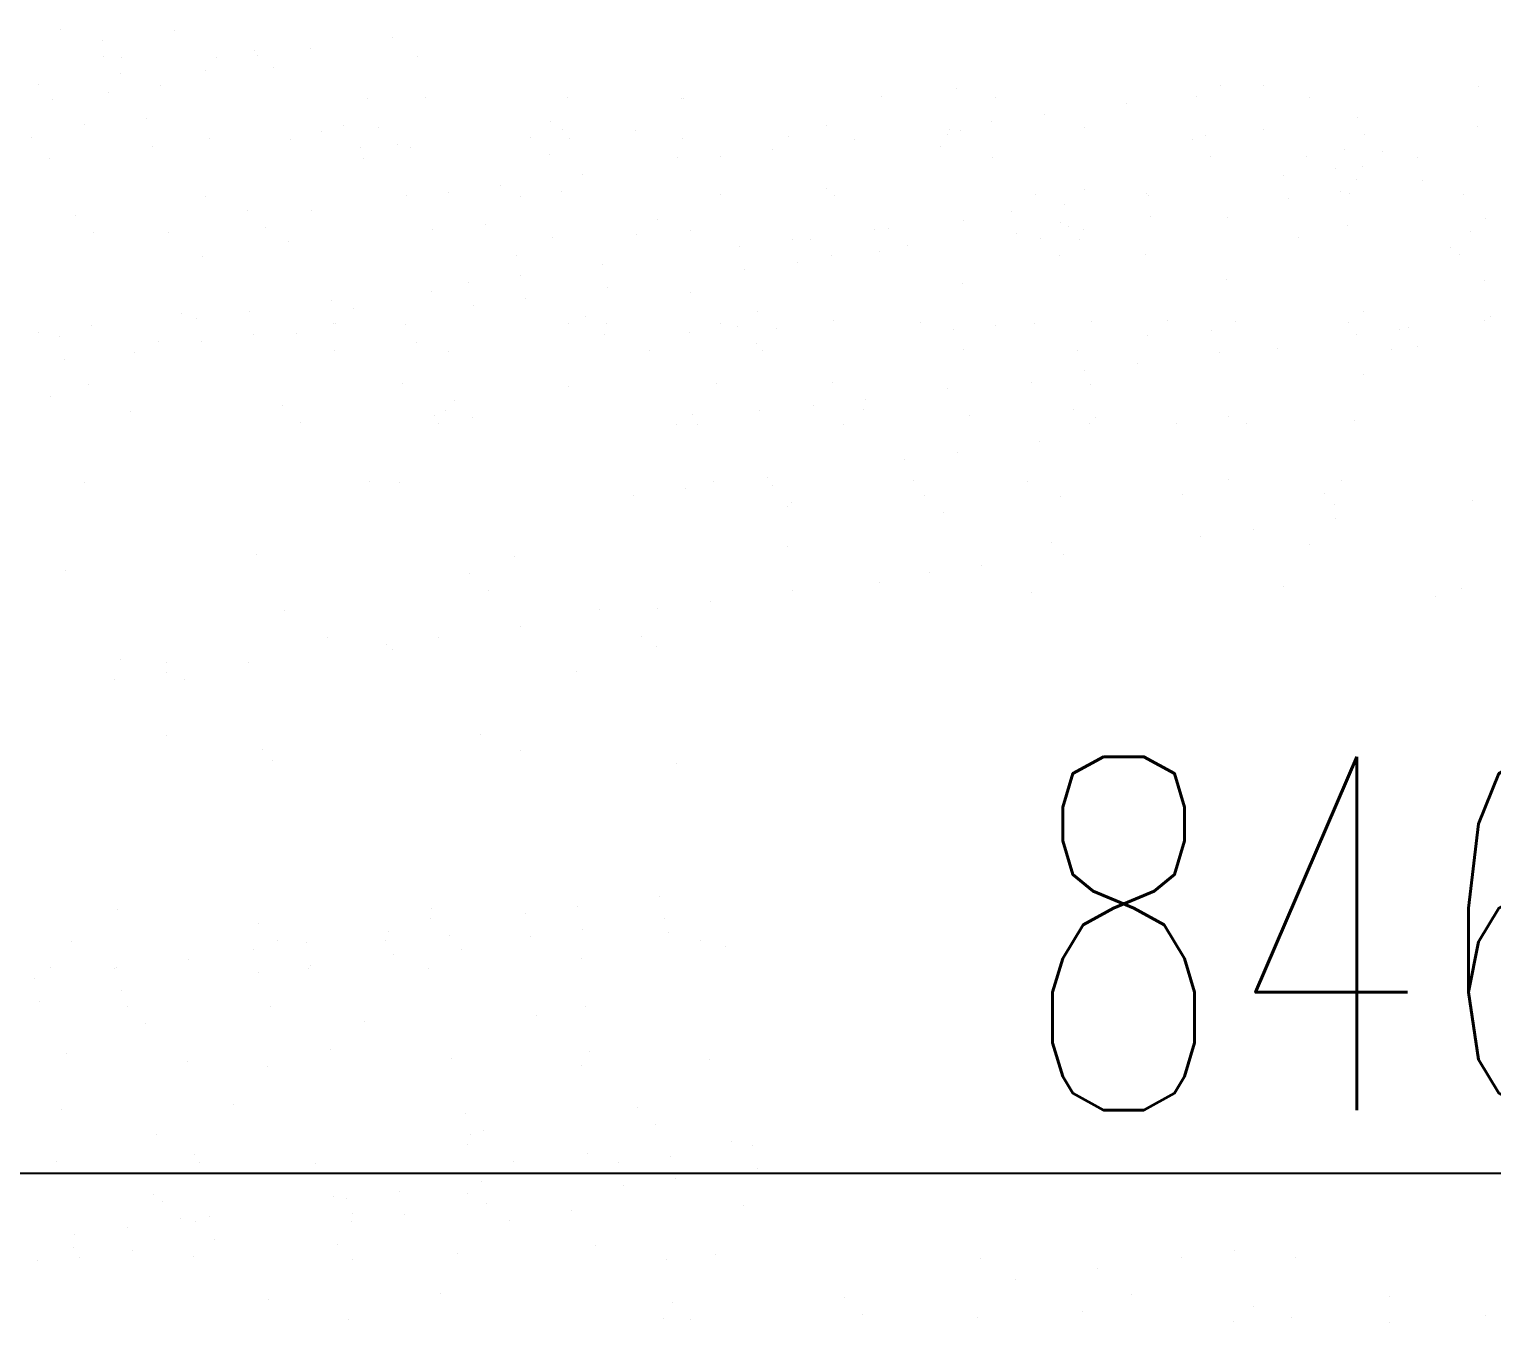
# Model space of a CAD drawing. Header units: millimetres. Extents: x -394 to 6212, y -2458 to 809.
# Drawn here: x 4845.56 to 4860.05, y -2262.21 to -2249.38 of the extents above; entities that cross this region are included whole.
import ezdxf

# ---------------------------------------------------------------- set-up
doc = ezdxf.new("R2010")
doc.units = ezdxf.units.MM
doc.header["$PDSIZE"] = -5
doc.layers.get('DEFPOINTS').update_dxf_attribs({"lineweight": 18})
doc.layers.add('2', color=2, linetype='Continuous', lineweight=18, true_color=0xffff00)
doc.layers.add('LAYER2', color=2, linetype='Continuous', lineweight=25)
doc.styles.add('HZ', font='txt.shx', dxfattribs={"width": 0.67, "bigfont": 'hztxt.shx'})
doc.dimstyles.new('STANDARD$0', dxfattribs={"dimtxt": 3.5, "dimasz": 2.5, "dimexe": 1.25, "dimexo": 0.625, "dimtad": 1, "dimdec": 4, "dimdsep": 46, "dimtxsty": 'HZ', "dimcen": 2.5, "dimdle": 5, "dimadec": 0, "dimazin": 0, "dimtfac": 1, "dimtmove": 0, "dimatfit": 3, "dimfxl": 1, "dimtolj": 1, "dimlwd": -1, "dimlwe": -1, "dimarcsym": 0})

# ---------------------------------------------------------------- blocks, each defined once
blk = doc.blocks.new('*D191')
at = {"layer": 'DEFPOINTS', "color": 0}
for p in [(4898.159, -2243.355), (4818.661, -2244.851), (4898.159, -2260.706)]:
    blk.add_point(p, dxfattribs=at)
at = {"layer": 'LAYER2', "color": 0}
for p, q in [((4898.159, -2243.98), (4898.159, -2262.206)), ((4818.661, -2245.476), (4818.661, -2262.206)), ((4820.661, -2260.706), (4896.159, -2260.706))]:
    blk.add_line(p, q, dxfattribs=at)
for points in [[(4820.661, -2260.372), (4820.661, -2261.039), (4818.661, -2260.706)], [(4896.159, -2260.372), (4896.159, -2261.039), (4898.159, -2260.706)]]:
    blk.add_solid(points, dxfattribs=at)
at = {"layer": 'LAYER2', "color": 0, "insert": (4858.41, -2258.331), "char_height": 3.5, "attachment_point": 5, "style": 'HZ'}
blk.add_mtext('\\A1;846', dxfattribs=at)

msp = doc.modelspace()

# ---------------------------------------------------------------- linework, layer by layer
at = {"layer": '2'}
for p, q in [((4845.86533, -2249.37901), (4845.86533, -2249.37901)), ((4846.99144, -2249.38763), (4846.99144, -2249.38763)), ((4846.28424, -2249.4873), (4846.28424, -2249.4873)), ((4849.1558, -2249.46239), (4849.1558, -2249.46239)), ((4846.28703, -2249.64766), (4846.28703, -2249.64766)), ((4846.46856, -2249.6562), (4846.46856, -2249.6562)), ((4847.41314, -2249.65628), (4847.41314, -2249.65628)), ((4847.78869, -2249.58497), (4847.78869, -2249.58497)), ((4847.82231, -2249.63795), (4847.82231, -2249.63795)), ((4848.34282, -2249.56942), (4848.34282, -2249.56942)), ((4849.40117, -2249.642), (4849.40117, -2249.642)), ((4846.46403, -2249.81677), (4846.46403, -2249.81677)), ((4847.30468, -2249.785), (4847.30468, -2249.785)), ((4847.97301, -2249.75387), (4847.97301, -2249.75387)), ((4845.65105, -2249.9238), (4845.65105, -2249.9238)), ((4846.8601, -2249.92999), (4846.8601, -2249.92999)), ((4854.74149, -2249.9632), (4854.74149, -2249.9632)), ((4857.35908, -2249.92981), (4857.35908, -2249.92981)), ((4857.78442, -2249.93093), (4857.78442, -2249.93093)), ((4859.91717, -2249.94208), (4859.91717, -2249.94208)), ((4845.78837, -2250.07007), (4845.78837, -2250.07007)), ((4846.33959, -2249.99852), (4846.33959, -2249.99852)), ((4848.90251, -2250.06441), (4848.90251, -2250.06441)), ((4849.4825, -2250.04824), (4849.4825, -2250.04824)), ((4850.89054, -2250.05013), (4850.89054, -2250.05013)), ((4852.01665, -2250.05875), (4852.01665, -2250.05875)), ((4852.04059, -2250.06051), (4852.04059, -2250.06051)), ((4854.00468, -2250.04447), (4854.00468, -2250.04447)), ((4855.13079, -2250.05309), (4855.13079, -2250.05309)), ((4856.42614, -2250.10975), (4856.42614, -2250.10975)), ((4857.11882, -2250.03881), (4857.11882, -2250.03881)), ((4858.24493, -2250.04743), (4858.24493, -2250.04743)), ((4846.72108, -2250.25885), (4846.72108, -2250.25885)), ((4855.61315, -2250.21678), (4855.61315, -2250.21678)), ((4858.71732, -2250.24792), (4858.71732, -2250.24792)), ((4846.10713, -2250.31752), (4846.10713, -2250.31752)), ((4848.44694, -2250.38428), (4848.44694, -2250.38428)), ((4848.66522, -2250.32979), (4848.66522, -2250.32979)), ((4849.019, -2250.34748), (4849.019, -2250.34748)), ((4850.72253, -2250.29322), (4850.72253, -2250.29322)), ((4850.84075, -2250.36635), (4850.84075, -2250.36635)), ((4851.56109, -2250.37862), (4851.56109, -2250.37862)), ((4853.45834, -2250.33296), (4853.45834, -2250.33296)), ((4854.67523, -2250.37296), (4854.67523, -2250.37296)), ((4854.78296, -2250.38164), (4854.78296, -2250.38164)), ((4855.09264, -2250.28531), (4855.09264, -2250.28531)), ((4856.01643, -2250.34523), (4856.01643, -2250.34523)), ((4857.78937, -2250.3673), (4857.78937, -2250.3673)), ((4859.90881, -2250.33488), (4859.90881, -2250.33488)), ((4845.58176, -2250.45139), (4845.58176, -2250.45139)), ((4846.77326, -2250.53834), (4846.77326, -2250.53834)), ((4847.33855, -2250.4534), (4847.33855, -2250.4534)), ((4848.13985, -2250.46366), (4848.13985, -2250.46366)), ((4848.843, -2250.55107), (4848.843, -2250.55107)), ((4849.20331, -2250.51638), (4849.20331, -2250.51638)), ((4849.33135, -2250.55061), (4849.33135, -2250.55061)), ((4850.52344, -2250.44515), (4850.52344, -2250.44515)), ((4850.90685, -2250.46212), (4850.90685, -2250.46212)), ((4852.03224, -2250.4533), (4852.03224, -2250.4533)), ((4853.07943, -2250.4359), (4853.07943, -2250.4359)), ((4853.73437, -2250.46413), (4853.73437, -2250.46413)), ((4854.58388, -2250.53357), (4854.58388, -2250.53357)), ((4854.64983, -2250.41992), (4854.64983, -2250.41992)), ((4857.08088, -2250.47027), (4857.08088, -2250.47027)), ((4857.20792, -2250.43219), (4857.20792, -2250.43219)), ((4858.78441, -2250.41601), (4858.78441, -2250.41601)), ((4845.7545, -2250.65859), (4845.7545, -2250.65859)), ((4848.86864, -2250.65293), (4848.86864, -2250.65293)), ((4850.70776, -2250.61405), (4850.70776, -2250.61405)), ((4851.98278, -2250.64727), (4851.98278, -2250.64727)), ((4852.40087, -2250.63969), (4852.40087, -2250.63969)), ((4852.92138, -2250.57116), (4852.92138, -2250.57116)), ((4855.09692, -2250.64161), (4855.09692, -2250.64161)), ((4857.2652, -2250.63917), (4857.2652, -2250.63917)), ((4858.21107, -2250.63595), (4858.21107, -2250.63595)), ((4858.58533, -2250.56794), (4858.58533, -2250.56794)), ((4858.96873, -2250.58491), (4858.96873, -2250.58491)), ((4859.31408, -2250.64762), (4859.31408, -2250.64762)), ((4851.04259, -2250.81851), (4851.04259, -2250.81851)), ((4857.98059, -2250.82318), (4857.98059, -2250.82318)), ((4858.50109, -2250.75465), (4858.50109, -2250.75465)), ((4858.76965, -2250.73684), (4858.76965, -2250.73684)), ((4850.22961, -2250.92554), (4850.22961, -2250.92554)), ((4850.8347, -2250.98582), (4850.8347, -2250.98582)), ((4853.45229, -2250.95243), (4853.45229, -2250.95243)), ((4856.01038, -2250.9647), (4856.01038, -2250.9647)), ((4858.54919, -2250.98025), (4858.54919, -2250.98025)), ((4858.71127, -2250.8674), (4858.71127, -2250.8674)), ((4859.36217, -2250.87322), (4859.36217, -2250.87322)), ((4847.30647, -2251.03721), (4847.30647, -2251.03721)), ((4849.2945, -2251.02293), (4849.2945, -2251.02293)), ((4849.7091, -2250.99407), (4849.7091, -2250.99407)), ((4850.42061, -2251.03155), (4850.42061, -2251.03155)), ((4852.40864, -2251.01727), (4852.40864, -2251.01727)), ((4853.53475, -2251.02589), (4853.53475, -2251.02589)), ((4855.52279, -2251.01161), (4855.52279, -2251.01161)), ((4855.80932, -2251.10903), (4855.80932, -2251.10903)), ((4856.62231, -2251.002), (4856.62231, -2251.002)), ((4856.6489, -2251.02023), (4856.6489, -2251.02023)), ((4858.02868, -2251.04877), (4858.02868, -2251.04877)), ((4858.63693, -2251.00595), (4858.63693, -2251.00595)), ((4859.76304, -2251.01457), (4859.76304, -2251.01457)), ((4846.01287, -2251.22516), (4846.01287, -2251.22516)), ((4847.7164, -2251.1709), (4847.7164, -2251.1709)), ((4848.35082, -2251.17289), (4848.35082, -2251.17289)), ((4851.77684, -2251.25931), (4851.77684, -2251.25931)), ((4854.81053, -2251.27055), (4854.81053, -2251.27055)), ((4855.28881, -2251.17756), (4855.28881, -2251.17756)), ((4856.6704, -2251.22759), (4856.6704, -2251.22759)), ((4857.42812, -2251.23716), (4857.42812, -2251.23716)), ((4859.98621, -2251.24943), (4859.98621, -2251.24943)), ((4846.19719, -2251.39406), (4846.19719, -2251.39406)), ((4846.93396, -2251.38898), (4846.93396, -2251.38898)), ((4847.90072, -2251.33979), (4847.90072, -2251.33979)), ((4849.55155, -2251.35559), (4849.55155, -2251.35559)), ((4850.0733, -2251.31358), (4850.0733, -2251.31358)), ((4851.57775, -2251.41125), (4851.57775, -2251.41125)), ((4852.10964, -2251.36786), (4852.10964, -2251.36786)), ((4853.93053, -2251.35638), (4853.93053, -2251.35638)), ((4854.07475, -2251.34795), (4854.07475, -2251.34795)), ((4855.33691, -2251.40315), (4855.33691, -2251.40315)), ((4855.77829, -2251.29368), (4855.77829, -2251.29368)), ((4855.85742, -2251.33463), (4855.85742, -2251.33463)), ((4856.00202, -2251.3575), (4856.00202, -2251.3575)), ((4858.61962, -2251.32412), (4858.61962, -2251.32412)), ((4859.83872, -2251.3821), (4859.83872, -2251.3821)), ((4848.12545, -2251.47593), (4848.12545, -2251.47593)), ((4850.74304, -2251.44254), (4850.74304, -2251.44254)), ((4852.59704, -2251.53193), (4852.59704, -2251.53193)), ((4853.11755, -2251.46341), (4853.11755, -2251.46341)), ((4853.30113, -2251.45481), (4853.30113, -2251.45481)), ((4854.25907, -2251.51685), (4854.25907, -2251.51685)), ((4855.5792, -2251.44562), (4855.5792, -2251.44562)), ((4855.96261, -2251.46258), (4855.96261, -2251.46258)), ((4858.13519, -2251.43637), (4858.13519, -2251.43637)), ((4859.63963, -2251.53404), (4859.63963, -2251.53404)), ((4847.2726, -2251.62573), (4847.2726, -2251.62573)), ((4850.38674, -2251.62007), (4850.38674, -2251.62007)), ((4851.23876, -2251.71075), (4851.23876, -2251.71075)), ((4853.16564, -2251.689), (4853.16564, -2251.689)), ((4853.50089, -2251.61441), (4853.50089, -2251.61441)), ((4853.97863, -2251.58197), (4853.97863, -2251.58197)), ((4855.76352, -2251.61452), (4855.76352, -2251.61452)), ((4856.61503, -2251.60875), (4856.61503, -2251.60875)), ((4859.72917, -2251.60309), (4859.72917, -2251.60309)), ((4850.42578, -2251.81779), (4850.42578, -2251.81779)), ((4852.64514, -2251.75753), (4852.64514, -2251.75753)), ((4857.42207, -2251.85663), (4857.42207, -2251.85663)), ((4849.5455, -2251.97506), (4849.5455, -2251.97506)), ((4849.90527, -2251.88631), (4849.90527, -2251.88631)), ((4851.28686, -2251.93635), (4851.28686, -2251.93635)), ((4852.10359, -2251.98733), (4852.10359, -2251.98733)), ((4854.80448, -2251.89002), (4854.80448, -2251.89002)), ((4859.98016, -2251.8689), (4859.98016, -2251.8689)), ((4848.54699, -2252.06513), (4848.54699, -2252.06513)), ((4848.77071, -2252.13699), (4848.77071, -2252.13699)), ((4849.95336, -2252.11191), (4849.95336, -2252.11191)), ((4850.47387, -2252.04338), (4850.47387, -2252.04338)), ((4847.06718, -2252.19125), (4847.06718, -2252.19125)), ((4847.21349, -2252.24069), (4847.21349, -2252.24069)), ((4847.734, -2252.17216), (4847.734, -2252.17216)), ((4848.57162, -2252.28892), (4848.57162, -2252.28892)), ((4848.59508, -2252.29073), (4848.59508, -2252.29073)), ((4850.90374, -2252.29317), (4850.90374, -2252.29317)), ((4851.06863, -2252.22562), (4851.06863, -2252.22562)), ((4851.27647, -2252.28559), (4851.27647, -2252.28559)), ((4852.40258, -2252.2942), (4852.40258, -2252.2942)), ((4852.77216, -2252.17136), (4852.77216, -2252.17136)), ((4853.52133, -2252.25979), (4853.52133, -2252.25979)), ((4854.39061, -2252.27993), (4854.39061, -2252.27993)), ((4855.51672, -2252.28855), (4855.51672, -2252.28855)), ((4856.07942, -2252.27205), (4856.07942, -2252.27205)), ((4856.83259, -2252.25978), (4856.83259, -2252.25978)), ((4857.50476, -2252.27427), (4857.50476, -2252.27427)), ((4858.63087, -2252.28289), (4858.63087, -2252.28289)), ((4858.78031, -2252.17475), (4858.78031, -2252.17475)), ((4859.97181, -2252.2617), (4859.97181, -2252.2617)), ((4860.03991, -2252.22314), (4860.03991, -2252.22314)), ((4845.64476, -2252.37821), (4845.64476, -2252.37821)), ((4845.85521, -2252.41951), (4845.85521, -2252.41951)), ((4846.1743, -2252.30552), (4846.1743, -2252.30552)), ((4847.7821, -2252.39776), (4847.7821, -2252.39776)), ((4848.20285, -2252.39048), (4848.20285, -2252.39048)), ((4849.28844, -2252.29986), (4849.28844, -2252.29986)), ((4851.25295, -2252.39452), (4851.25295, -2252.39452)), ((4852.09523, -2252.38013), (4852.09523, -2252.38013)), ((4852.57307, -2252.32329), (4852.57307, -2252.32329)), ((4852.95648, -2252.34026), (4852.95648, -2252.34026)), ((4854.71283, -2252.34674), (4854.71283, -2252.34674)), ((4855.12906, -2252.31404), (4855.12906, -2252.31404)), ((4856.63351, -2252.41171), (4856.63351, -2252.41171)), ((4857.27091, -2252.35901), (4857.27091, -2252.35901)), ((4858.70641, -2252.3987), (4858.70641, -2252.3987)), ((4859.13051, -2252.34841), (4859.13051, -2252.34841)), ((4859.22692, -2252.33017), (4859.22692, -2252.33017)), ((4846.59599, -2252.57417), (4846.59599, -2252.57417)), ((4846.83625, -2252.46517), (4846.83625, -2252.46517)), ((4847.26159, -2252.46629), (4847.26159, -2252.46629)), ((4848.58403, -2252.55989), (4848.58403, -2252.55989)), ((4849.39434, -2252.47744), (4849.39434, -2252.47744)), ((4849.71014, -2252.56851), (4849.71014, -2252.56851)), ((4851.69817, -2252.55424), (4851.69817, -2252.55424)), ((4852.75739, -2252.49219), (4852.75739, -2252.49219)), ((4852.82428, -2252.56285), (4852.82428, -2252.56285)), ((4854.81231, -2252.54858), (4854.81231, -2252.54858)), ((4855.93842, -2252.5572), (4855.93842, -2252.5572)), ((4857.34813, -2252.57752), (4857.34813, -2252.57752)), ((4857.92645, -2252.54292), (4857.92645, -2252.54292)), ((4859.05256, -2252.55154), (4859.05256, -2252.55154)), ((4859.31483, -2252.51731), (4859.31483, -2252.51731)), ((4845.90331, -2252.64511), (4845.90331, -2252.64511)), ((4856.53515, -2252.68455), (4856.53515, -2252.68455)), ((4856.01464, -2252.75308), (4856.01464, -2252.75308)), ((4858.77426, -2252.79422), (4858.77426, -2252.79422)), ((4845.76458, -2253.01466), (4845.76458, -2253.01466)), ((4846.14043, -2252.89404), (4846.14043, -2252.89404)), ((4849.25457, -2252.88838), (4849.25457, -2252.88838)), ((4850.89769, -2252.91265), (4850.89769, -2252.91265)), ((4852.36871, -2252.88272), (4852.36871, -2252.88272)), ((4853.51528, -2252.87926), (4853.51528, -2252.87926)), ((4854.65636, -2252.9319), (4854.65636, -2252.9319)), ((4855.48286, -2252.87706), (4855.48286, -2252.87706)), ((4856.07337, -2252.89153), (4856.07337, -2252.89153)), ((4846.56213, -2253.16269), (4846.56213, -2253.16269)), ((4848.0625, -2253.1033), (4848.0625, -2253.1033)), ((4849.67627, -2253.15703), (4849.67627, -2253.15703)), ((4849.76603, -2253.04904), (4849.76603, -2253.04904)), ((4852.79041, -2253.15137), (4852.79041, -2253.15137)), ((4853.32287, -2253.10745), (4853.32287, -2253.10745)), ((4853.82647, -2253.13745), (4853.82647, -2253.13745)), ((4853.84338, -2253.03893), (4853.84338, -2253.03893)), ((4855.90455, -2253.14571), (4855.90455, -2253.14571)), ((4848.24682, -2253.2722), (4848.24682, -2253.2722)), ((4849.56695, -2253.20097), (4849.56695, -2253.20097)), ((4849.61454, -2253.28241), (4849.61454, -2253.28241)), ((4849.95035, -2253.21793), (4849.95035, -2253.21793)), ((4851.96459, -2253.28628), (4851.96459, -2253.28628)), ((4852.12293, -2253.19172), (4852.12293, -2253.19172)), ((4852.17263, -2253.29468), (4852.17263, -2253.29468)), ((4853.62738, -2253.28939), (4853.62738, -2253.28939)), ((4854.87352, -2253.19737), (4854.87352, -2253.19737)), ((4856.06502, -2253.28433), (4856.06502, -2253.28433)), ((4856.12438, -2253.22609), (4856.12438, -2253.22609)), ((4856.9222, -2253.28415), (4856.9222, -2253.28415)), ((4857.4427, -2253.21562), (4857.4427, -2253.21562)), ((4857.62016, -2253.28131), (4857.62016, -2253.28131)), ((4858.68261, -2253.25094), (4858.68261, -2253.25094)), ((4854.75093, -2253.57), (4854.75093, -2253.57)), ((4855.56392, -2253.46297), (4855.56392, -2253.46297)), ((4854.23042, -2253.63853), (4854.23042, -2253.63853)), ((4846.10631, -2253.8677), (4846.10631, -2253.8677)), ((4848.92381, -2253.85805), (4848.92381, -2253.85805)), ((4849.22045, -2253.86205), (4849.22045, -2253.86205)), ((4852.33459, -2253.85639), (4852.33459, -2253.85639)), ((4852.87214, -2253.81735), (4852.87214, -2253.81735)), ((4854.32263, -2253.84211), (4854.32263, -2253.84211)), ((4855.44874, -2253.85073), (4855.44874, -2253.85073)), ((4857.43677, -2253.83645), (4857.43677, -2253.83645)), ((4858.56288, -2253.84507), (4858.56288, -2253.84507)), ((4851.53865, -2253.9929), (4851.53865, -2253.9929)), ((4852.05916, -2253.92438), (4852.05916, -2253.92438)), ((4852.92527, -2253.89242), (4852.92527, -2253.89242)), ((4854.42971, -2253.99009), (4854.42971, -2253.99009)), ((4855.77386, -2254.00688), (4855.77386, -2254.00688)), ((4856.9857, -2253.98084), (4856.9857, -2253.98084)), ((4858.39145, -2253.97349), (4858.39145, -2253.97349)), ((4853.07296, -2254.10418), (4853.07296, -2254.10418)), ((4853.10958, -2254.06132), (4853.10958, -2254.06132)), ((4854.61403, -2254.15899), (4854.61403, -2254.15899)), ((4858.49015, -2254.07851), (4858.49015, -2254.07851)), ((4859.85823, -2254.04761), (4859.85823, -2254.04761)), ((4858.49995, -2254.22643), (4858.49995, -2254.22643)), ((4855.6822, -2254.46359), (4855.6822, -2254.46359)), ((4857.16646, -2254.40199), (4857.16646, -2254.40199)), ((4857.68697, -2254.33346), (4857.68697, -2254.33346)), ((4847.80563, -2254.58202), (4847.80563, -2254.58202)), ((4850.36372, -2254.59429), (4850.36372, -2254.59429)), ((4853.06461, -2254.49698), (4853.06461, -2254.49698)), ((4855.80818, -2254.58081), (4855.80818, -2254.58081)), ((4858.24029, -2254.47586), (4858.24029, -2254.47586)), ((4845.91769, -2254.73572), (4845.91769, -2254.73572)), ((4854.47469, -2254.75637), (4854.47469, -2254.75637)), ((4854.99519, -2254.68784), (4854.99519, -2254.68784)), ((4849.91914, -2254.77009), (4849.91914, -2254.77009)), ((4853.97957, -2254.85851), (4853.97957, -2254.85851)), ((4857.98102, -2254.89288), (4857.98102, -2254.89288)), ((4850.10346, -2254.93899), (4850.10346, -2254.93899)), ((4852.30342, -2255.04222), (4852.30342, -2255.04222)), ((4853.11641, -2254.93519), (4853.11641, -2254.93519)), ((4855.48402, -2254.95618), (4855.48402, -2254.95618)), ((4859.48547, -2254.99055), (4859.48547, -2254.99055)), ((4859.74364, -2254.91107), (4859.74364, -2254.91107)), ((4848.08828, -2255.13036), (4848.08828, -2255.13036)), ((4851.20242, -2255.1247), (4851.20242, -2255.1247)), ((4851.78291, -2255.11075), (4851.78291, -2255.11075)), ((4850.42463, -2255.28957), (4850.42463, -2255.28957)), ((4848.50998, -2255.39901), (4848.50998, -2255.39901)), ((4849.09114, -2255.46513), (4849.09114, -2255.46513)), ((4849.61165, -2255.3966), (4849.61165, -2255.3966)), ((4851.62412, -2255.39335), (4851.62412, -2255.39335)), ((4846.45693, -2255.61692), (4846.45693, -2255.61692)), ((4849.15782, -2255.51961), (4849.15782, -2255.51961)), ((4851.77541, -2255.48622), (4851.77541, -2255.48622)), ((4846.91301, -2255.64777), (4846.91301, -2255.64777)), ((4846.91988, -2255.75098), (4846.91988, -2255.75098)), ((4847.73286, -2255.64395), (4847.73286, -2255.64395)), ((4850.97345, -2255.73619), (4850.97345, -2255.73619)), ((4846.39937, -2255.8195), (4846.39937, -2255.8195)), ((4847.09733, -2255.81667), (4847.09733, -2255.81667)), ((4846.91394, -2256.37181), (4846.91394, -2256.37181)), ((4850.02808, -2256.36615), (4850.02808, -2256.36615)), ((4847.86862, -2256.50885), (4847.86862, -2256.50885)), ((4847.96732, -2256.61386), (4847.96732, -2256.61386)), ((4850.42671, -2256.52111), (4850.42671, -2256.52111)), ((4851.96877, -2256.64824), (4851.96877, -2256.64824)), ((4849.54486, -2258.086), (4849.54486, -2258.086)), ((4850.99087, -2258.06904), (4850.99087, -2258.06904)), ((4851.80385, -2257.96201), (4851.80385, -2257.96201)), ((4846.43072, -2258.09165), (4846.43072, -2258.09165)), ((4847.82775, -2258.23496), (4847.82775, -2258.23496)), ((4849.53128, -2258.1807), (4849.53128, -2258.1807)), ((4850.47036, -2258.13757), (4850.47036, -2258.13757)), ((4851.85195, -2258.18761), (4851.85195, -2258.18761)), ((4849.11208, -2258.31639), (4849.11208, -2258.31639)), ((4849.7156, -2258.34959), (4849.7156, -2258.34959)), ((4850.51845, -2258.36317), (4850.51845, -2258.36317)), ((4851.03896, -2258.29464), (4851.03896, -2258.29464)), ((4851.88818, -2258.32338), (4851.88818, -2258.32338)), ((4845.97515, -2258.41152), (4845.97515, -2258.41152)), ((4847.77859, -2258.49195), (4847.77859, -2258.49195)), ((4848.01206, -2258.40386), (4848.01206, -2258.40386)), ((4848.29909, -2258.42342), (4848.29909, -2258.42342)), ((4849.08929, -2258.40586), (4849.08929, -2258.40586)), ((4849.83481, -2258.49504), (4849.83481, -2258.49504)), ((4852.20344, -2258.4002), (4852.20344, -2258.4002)), ((4852.4524, -2258.46165), (4852.4524, -2258.46165)), ((4845.76732, -2258.66704), (4845.76732, -2258.66704)), ((4847.13391, -2258.59235), (4847.13391, -2258.59235)), ((4848.34719, -2258.64902), (4848.34719, -2258.64902)), ((4849.16017, -2258.54199), (4849.16017, -2258.54199)), ((4851.0263, -2258.582), (4851.0263, -2258.582)), ((4845.60732, -2258.7778), (4845.60732, -2258.7778)), ((4846.39685, -2258.68017), (4846.39685, -2258.68017)), ((4846.42031, -2258.67077), (4846.42031, -2258.67077)), ((4847.82668, -2258.71754), (4847.82668, -2258.71754)), ((4848.32541, -2258.67931), (4848.32541, -2258.67931)), ((4849.51099, -2258.67451), (4849.51099, -2258.67451)), ((4846.4684, -2258.89636), (4846.4684, -2258.89636)), ((4845.65542, -2259.0034), (4845.65542, -2259.0034)), ((4846.52515, -2259.05837), (4846.52515, -2259.05837)), ((4847.94882, -2259.05879), (4847.94882, -2259.05879)), ((4851.06296, -2259.05313), (4851.06296, -2259.05313)), ((4846.70947, -2259.22727), (4846.70947, -2259.22727)), ((4848.88205, -2259.20105), (4848.88205, -2259.20105)), ((4850.58559, -2259.14679), (4850.58559, -2259.14679)), ((4845.92802, -2259.51767), (4845.92802, -2259.51767)), ((4848.54561, -2259.48428), (4848.54561, -2259.48428)), ((4851.1037, -2259.49655), (4851.1037, -2259.49655)), ((4847.11951, -2259.60462), (4847.11951, -2259.60462)), ((4847.91495, -2259.64731), (4847.91495, -2259.64731)), ((4849.7371, -2259.57123), (4849.7371, -2259.57123)), ((4851.02909, -2259.64165), (4851.02909, -2259.64165)), ((4852.29519, -2259.5835), (4852.29519, -2259.5835)), ((4845.87593, -2260.07873), (4845.87593, -2260.07873)), ((4847.57946, -2260.02447), (4847.57946, -2260.02447)), ((4849.87738, -2260.1131), (4849.87738, -2260.1131)), ((4851.58091, -2260.05884), (4851.58091, -2260.05884)), ((4851.76523, -2260.22773), (4851.76523, -2260.22773)), ((4846.81665, -2260.32711), (4846.81665, -2260.32711)), ((4849.93079, -2260.32145), (4849.93079, -2260.32145)), ((4850.0617, -2260.282), (4850.0617, -2260.282)), ((4852.51539, -2260.38848), (4852.51539, -2260.38848)), ((4847.19691, -2260.51917), (4847.19691, -2260.51917)), ((4849.8978, -2260.42187), (4849.8978, -2260.42187)), ((4851.08929, -2260.50882), (4851.08929, -2260.50882)), ((4851.91286, -2260.53681), (4851.91286, -2260.53681)), ((4852.72585, -2260.42978), (4852.72585, -2260.42978)), ((4845.83031, -2260.59386), (4845.83031, -2260.59386)), ((4847.23834, -2260.59576), (4847.23834, -2260.59576)), ((4848.3884, -2260.60613), (4848.3884, -2260.60613)), ((4850.35249, -2260.5901), (4850.35249, -2260.5901)), ((4851.39236, -2260.60534), (4851.39236, -2260.60534)), ((4852.77394, -2260.65537), (4852.77394, -2260.65537)), ((4850.03408, -2260.78416), (4850.03408, -2260.78416)), ((4851.44045, -2260.83093), (4851.44045, -2260.83093)), ((4851.96096, -2260.76241), (4851.96096, -2260.76241)), ((4846.78278, -2260.91562), (4846.78278, -2260.91562)), ((4848.57478, -2260.93651), (4848.57478, -2260.93651)), ((4848.70058, -2260.95971), (4848.70058, -2260.95971)), ((4849.22109, -2260.89119), (4849.22109, -2260.89119)), ((4849.89692, -2260.90997), (4849.89692, -2260.90997)), ((4846.87125, -2260.99078), (4846.87125, -2260.99078)), ((4848.7591, -2261.10541), (4848.7591, -2261.10541)), ((4849.26919, -2261.11679), (4849.26919, -2261.11679)), ((4850.08217, -2261.00975), (4850.08217, -2261.00975)), ((4850.93168, -2261.0792), (4850.93168, -2261.0792)), ((4852.63522, -2261.02493), (4852.63522, -2261.02493)), ((4846.52932, -2261.24557), (4846.52932, -2261.24557)), ((4847.05557, -2261.15967), (4847.05557, -2261.15967)), ((4847.20448, -2261.18427), (4847.20448, -2261.18427)), ((4847.3423, -2261.13853), (4847.3423, -2261.13853)), ((4848.74868, -2261.18531), (4848.74868, -2261.18531)), ((4850.31862, -2261.17862), (4850.31862, -2261.17862)), ((4846.00881, -2261.31409), (4846.00881, -2261.31409)), ((4847.3904, -2261.36413), (4847.3904, -2261.36413)), ((4848.6086, -2261.4111), (4848.6086, -2261.4111)), ((4851.16669, -2261.42337), (4851.16669, -2261.42337)), ((4845.64231, -2261.56856), (4845.64231, -2261.56856)), ((4845.99101, -2261.44449), (4845.99101, -2261.44449)), ((4846.0569, -2261.53969), (4846.0569, -2261.53969)), ((4846.57741, -2261.47116), (4846.57741, -2261.47116)), ((4847.1825, -2261.53145), (4847.1825, -2261.53145)), ((4848.75645, -2261.5629), (4848.75645, -2261.5629)), ((4849.80009, -2261.49806), (4849.80009, -2261.49806)), ((4851.87059, -2261.55724), (4851.87059, -2261.55724)), ((4852.35818, -2261.51033), (4852.35818, -2261.51033)), ((4854.98473, -2261.55158), (4854.98473, -2261.55158)), ((4856.97276, -2261.5373), (4856.97276, -2261.5373)), ((4857.50173, -2261.4721), (4857.50173, -2261.4721)), ((4858.09888, -2261.54592), (4858.09888, -2261.54592)), ((4856.14345, -2261.65092), (4856.14345, -2261.65092)), ((4855.33046, -2261.75795), (4855.33046, -2261.75795)), ((4847.92556, -2261.95687), (4847.92556, -2261.95687)), ((4849.62909, -2261.90261), (4849.62909, -2261.90261)), ((4851.92701, -2261.99124), (4851.92701, -2261.99124)), ((4853.63054, -2261.93698), (4853.63054, -2261.93698)), ((4856.47913, -2261.91215), (4856.47913, -2261.91215)), ((4859.03722, -2261.92442), (4859.03722, -2261.92442)), ((4851.83672, -2262.14575), (4851.83672, -2262.14575)), ((4853.81486, -2262.10587), (4853.81486, -2262.10587)), ((4854.95086, -2262.1401), (4854.95086, -2262.1401)), ((4855.98744, -2262.07966), (4855.98744, -2262.07966)), ((4857.69097, -2262.0254), (4857.69097, -2262.0254)), ((4858.06501, -2262.13444), (4858.06501, -2262.13444)), ((4859.98889, -2262.11403), (4859.98889, -2262.11403)), ((4848.72258, -2262.15141), (4848.72258, -2262.15141)), ((4852.11133, -2262.16014), (4852.11133, -2262.16014)), ((4857.49189, -2262.17733), (4857.49189, -2262.17733)), ((4859.03139, -2262.18879), (4859.03139, -2262.18879))]:
    msp.add_line(p, q, dxfattribs=at)
msp.add_open_spline([(4769.60969, -2239.09753), (4777.4175, -2256.39801), (4786.07109, -2265.01876), (4813.35317, -2272.45293), (4873.1156, -2275.37176), (4927.29378, -2265.8987), (4982.83014, -2261.12349), (5033.0687, -2271.2269), (5054.77347, -2247.95205), (5058.63387, -2236.52227)], degree=3, knots=[2.1012099, 2.1012099, 2.1012099, 2.1012099, 38.63866485, 85.31157277, 139.19870969, 206.24166053, 252.06473455, 308.88312213, 343.05627831, 343.05627831, 343.05627831, 343.05627831], dxfattribs=at)

# ---------------------------------------------------------------- dimensions: what is measured, and where the dimension line sits
at = {"layer": 'LAYER2'}
dim = msp.add_linear_dim(base=(4898.15913, -2260.70551), p1=(4818.66065, -2244.85065), p2=(4898.15913, -2243.35476), text='846', dimstyle='STANDARD$0', override={"dimtxt": 3.5, "dimasz": 2, "dimexe": 1.5, "dimdec": 2, "dimatfit": 0}, dxfattribs=at)
dim.commit()
dim.dimension.update_dxf_attribs({"geometry": '*D191', "text_midpoint": (4858.40989, -2260.70551), "dimtype": 160})

doc.saveas('drawing.dxf')
